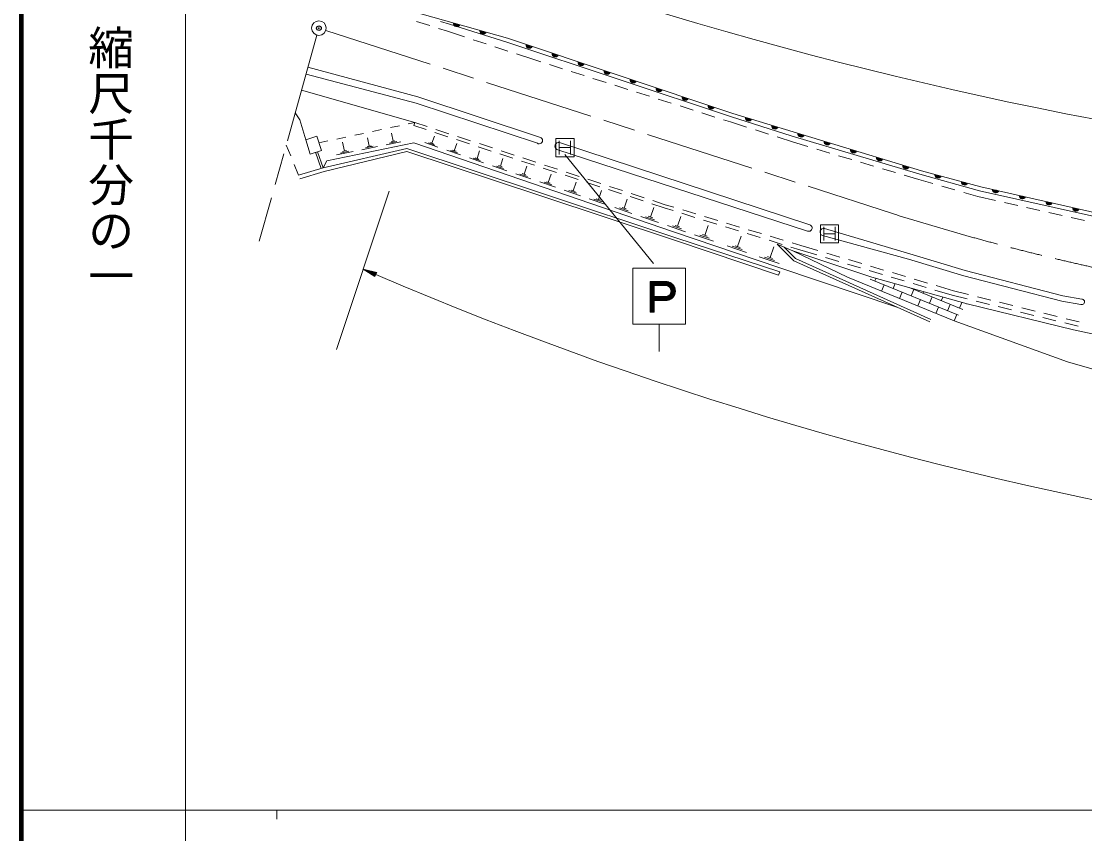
# Model space of a CAD drawing. Units: millimetres, scale not verified. Extents: x 40000 to 680000, y 20000 to 380000.
# Drawn here: x 40000 to 156444, y 202409 to 291382 of the extents above; entities that cross this region are included whole.
import ezdxf
from ezdxf.enums import TextEntityAlignment as Align

# ---------------------------------------------------------------- set-up
doc = ezdxf.new("R2010")
doc.units = ezdxf.units.MM
doc.header["$LTSCALE"] = 1000
doc.header["$PDMODE"] = 32
doc.header["$PDSIZE"] = 500
doc.linetypes.add('CHAIN', pattern=[18.5, 12, -1.5, 3.5, -1.5])
for name, color, linetype, lineweight in [('M-BGD', 7, 'Continuous', 13), ('M-BMK', 2, 'CHAIN', 13), ('M-BMK-SRVR', 3, 'Continuous', 13), ('M-STR-HTXT', 7, 'Continuous', 13), ('M-STR-STRC', 7, 'Continuous', 13), ('M-STR-STRD', 7, 'Continuous', 13), ('M-TTL', 2, 'Continuous', 140), ('M-TTL-BAND', 7, 'Continuous', 13)]:
    doc.layers.add(name, color=color, linetype=linetype, lineweight=lineweight)
doc.layers.add('M-OTRS', color=6, linetype='Continuous')
doc.styles.add('@ＭＳ ゴシック', font='')
doc.styles.get('@ＭＳ ゴシック').set_extended_font_data('@MS Gothic')

msp = doc.modelspace()

# ---------------------------------------------------------------- linework, layer by layer
at = {"layer": 'M-BGD'}
for p, q in [((84720, 290908), (83290, 291361)), ((85916, 291358), (86892, 291048)), ((86657, 290294), (85673, 290606)), ((88542, 289675), (86657, 290294)), ((90918, 288896), (89492, 289363)), ((93293, 288116), (91868, 288584)), ((96129, 287185), (94243, 287804)), ((96877, 286948), (96129, 287185)), ((99260, 286191), (97831, 286645)), ((101643, 285435), (100213, 285889)), ((104026, 284679), (102596, 285132)), ((106409, 283922), (104979, 284376)), ((83097, 280299), (70690, 283831)), ((108792, 283166), (107362, 283620)), ((111175, 282410), (109745, 282864)), ((113557, 281653), (112128, 282107)), ((115940, 280897), (114511, 281351)), ((78468, 279316), (79447, 279524)), ((80425, 279732), (81403, 279939)), ((82381, 280147), (83097, 280299)), ((83097, 280299), (82971, 279963)), ((82971, 279963), (84338, 279514)), ((83097, 280299), (84455, 279853)), ((85405, 279541), (86830, 279073)), ((117642, 280357), (116893, 280595)), ((119425, 279783), (117642, 280357)), ((121805, 279018), (120377, 279477)), ((74556, 278484), (75534, 278692)), ((76512, 278900), (77490, 279108)), ((78092, 277712), (77903, 278631)), ((80709, 278239), (80530, 279111)), ((84972, 278034), (85235, 278804)), ((85288, 279202), (86713, 278733)), ((87663, 278421), (89088, 277953)), ((87780, 278761), (89206, 278293)), ((124540, 278138), (122757, 278711)), ((69010, 277824), (69500, 276637)), ((72599, 278068), (73578, 278276)), ((75866, 277140), (74959, 276953)), ((75614, 277214), (75161, 277121)), ((75387, 277167), (75188, 278135)), ((79001, 277660), (77278, 277305)), ((78547, 277686), (77685, 277508)), ((78308, 277756), (77877, 277668)), ((81572, 278189), (79937, 277852)), ((81140, 278214), (80323, 278045)), ((80914, 278281), (80505, 278197)), ((85628, 277595), (84183, 278088)), ((85300, 277814), (84578, 278061)), ((85152, 277972), (84791, 278095)), ((88094, 276753), (86600, 277263)), ((87755, 276980), (87007, 277235)), ((87602, 277144), (87228, 277271)), ((87415, 277207), (87687, 278004)), ((89910, 276364), (90191, 277188)), ((90038, 277641), (91463, 277172)), ((90156, 277981), (91581, 277513)), ((92531, 277201), (93956, 276733)), ((126140, 277661), (124540, 278138)), ((128536, 276948), (127098, 277376)), ((72836, 275261), (72224, 277030)), ((73046, 275324), (72434, 277094)), ((76344, 277112), (74530, 276739)), ((90612, 275894), (89066, 276421)), ((90261, 276129), (89488, 276392)), ((90103, 276298), (89716, 276429)), ((92413, 276860), (93838, 276392)), ((92456, 275502), (92747, 276354)), ((94788, 276079), (96213, 275611)), ((94906, 276421), (96331, 275953)), ((130932, 276235), (129494, 276663)), ((69882, 275713), (70372, 274526)), ((93182, 275016), (91585, 275562)), ((92819, 275259), (92020, 275532)), ((92656, 275434), (92256, 275570)), ((95056, 274623), (95357, 275503)), ((97163, 275299), (98588, 274831)), ((97281, 275641), (98706, 275172)), ((99656, 274860), (101081, 274392)), ((133328, 275522), (131890, 275950)), ((135724, 274808), (134286, 275236)), ((95807, 274121), (94155, 274684)), ((95431, 274372), (94606, 274653)), ((95263, 274552), (94850, 274693)), ((98486, 273206), (96780, 273788)), ((98098, 273466), (97245, 273757)), ((97924, 273652), (97497, 273798)), ((97710, 273725), (98021, 274634)), ((99538, 274518), (100963, 274050)), ((100420, 272808), (100741, 273747)), ((101913, 273738), (103338, 273269)), ((102031, 274080), (103457, 273612)), ((138282, 274047), (136683, 274523)), ((139828, 273603), (138282, 274047)), ((101221, 272273), (99460, 272874)), ((100820, 272541), (99940, 272841)), ((100640, 272733), (100200, 272883)), ((103187, 271872), (103518, 272842)), ((104288, 272957), (105713, 272489)), ((104407, 273300), (105832, 272832)), ((106782, 272520), (108207, 272052)), ((142231, 272912), (140789, 273326)), ((144737, 272191), (143192, 272636)), ((104013, 271320), (102195, 271940)), ((103600, 271596), (102691, 271906)), ((103414, 271795), (102960, 271950)), ((106011, 270917), (106353, 271917)), ((106663, 272177), (108088, 271708)), ((109038, 271396), (110405, 270947)), ((109157, 271740), (110516, 271294)), ((146665, 271760), (144737, 272191)), ((149105, 271214), (147641, 271542)), ((106864, 270347), (104988, 270987)), ((106437, 270632), (105500, 270952)), ((106246, 270837), (105777, 270997)), ((108895, 269942), (109247, 270973)), ((110405, 270947), (111370, 270648)), ((110516, 271294), (111467, 271008)), ((112325, 270352), (113758, 269909)), ((112424, 270720), (113861, 270288)), ((151545, 270668), (150081, 270996)), ((153984, 270123), (152521, 270450)), ((109774, 269354), (107839, 270014)), ((109334, 269648), (108367, 269978)), ((109137, 269859), (108653, 270024)), ((112745, 268340), (110750, 269020)), ((112088, 268861), (111589, 269031)), ((111838, 268946), (112202, 270010)), ((114714, 269613), (116146, 269170)), ((114819, 270000), (116255, 269568)), ((114844, 267929), (115218, 269026)), ((117213, 269280), (118649, 268848)), ((156424, 269577), (154960, 269904)), ((112292, 268643), (111294, 268983)), ((115778, 267304), (113722, 268006)), ((115311, 267617), (114283, 267968)), ((115101, 267842), (114587, 268017)), ((117102, 268874), (118535, 268430)), ((118437, 266714), (118825, 267850)), ((119490, 268135), (120923, 267691)), ((119607, 268560), (121043, 268128)), ((122001, 267840), (123437, 267409)), ((119405, 266067), (117275, 266793)), ((118921, 266390), (117856, 266754)), ((118703, 266623), (118171, 266805)), ((121878, 267396), (123311, 266952)), ((121992, 265512), (122394, 266688)), ((124465, 266246), (122762, 266986)), ((124266, 266656), (125231, 266358)), ((124395, 267121), (125346, 266835)), ((125346, 266835), (127233, 266274)), ((122994, 264841), (120789, 265594)), ((122493, 265177), (121391, 265553)), ((122268, 265418), (121716, 265606)), ((125231, 266358), (127105, 265799)), ((128063, 265513), (129501, 265084)), ((128192, 265989), (129630, 265562)), ((130459, 264798), (131896, 264369)), ((130588, 265277), (132026, 264850)), ((132985, 264565), (134423, 264138)), ((123054, 263950), (122929, 263566)), ((132855, 264083), (134292, 263654)), ((133479, 262942), (133598, 263233)), ((135250, 263368), (136688, 262939)), ((135381, 263853), (136819, 263426)), ((142613, 259194), (132955, 263156)), ((134189, 261840), (134473, 262534)), ((135468, 262126), (135682, 262648)), ((143081, 259813), (137228, 262214)), ((137457, 261309), (137742, 262003)), ((137646, 262653), (139083, 262224)), ((137778, 263141), (139216, 262714)), ((140174, 262429), (142061, 261868)), ((136178, 261024), (136462, 261717)), ((138167, 260208), (138452, 260901)), ((138736, 261595), (138808, 261770)), ((139446, 260493), (139731, 261187)), ((140042, 261938), (141915, 261379)), ((140725, 260779), (140892, 261185)), ((141915, 261379), (143584, 260969)), ((142061, 261868), (143719, 261457)), ((144690, 261217), (146146, 260856)), ((140156, 259392), (140441, 260085)), ((141435, 259677), (141720, 260371)), ((142714, 259963), (142976, 260600)), ((143548, 260432), (143493, 260455)), ((144555, 260730), (146011, 260372)), ((146982, 260133), (148439, 259775)), ((147116, 260615), (148572, 260255)), ((149543, 260014), (150999, 259653)), ((142145, 258575), (142430, 259269)), ((149410, 259536), (150867, 259178)), ((151838, 258940), (153294, 258581)), ((151970, 259413), (153425, 259052)), ((154396, 258811), (155852, 258451)), ((154265, 258343), (155722, 257984))]:
    msp.add_line(p, q, dxfattribs=at)
for points in [[(79222, 293487), (93233, 289518), (117913, 281282), (138575, 274986), (145071, 273268), (165855, 268524), (176696, 266307), (186362, 264821), (193500, 264023), (202457, 263624), (206647, 264422), (212256, 266041)], [(232064, 263713), (232067, 262723), (225490, 262976), (212112, 265666), (206673, 264112), (202419, 263199), (193421, 263668), (186317, 264486), (176557, 265971), (165672, 268183), (144921, 272809), (138404, 274638), (124307, 278821), (117760, 280905), (93153, 289090), (86892, 291048)], [(70001, 281365), (70517, 280580), (71142, 278416)], [(70372, 274526), (73046, 275324), (82230, 277463), (96966, 272571), (111657, 267657), (123054, 263950)], [(70487, 274139), (73150, 274933), (82200, 277136), (96875, 272258), (111533, 267400), (122929, 263566)], [(135888, 260062), (122933, 264431), (111407, 268329), (82989, 278073), (73445, 276107), (73046, 275324)], [(122762, 266986), (124595, 265154), (139466, 258450)], [(123543, 266647), (124775, 265415), (139594, 258735)], [(222355, 244479), (219860, 244387), (193257, 245883), (180554, 247879), (162696, 251736), (154549, 254097), (142145, 258575), (130473, 263364), (124465, 266246)], [(124465, 266246), (133133, 263364), (143553, 260438), (155214, 257600), (172794, 253831), (182527, 252457), (201593, 250883), (210970, 250373), (221808, 250059)]]:
    msp.add_lwpolyline(points, dxfattribs=at)
msp.add_lwpolyline([(72378, 278794), (72857, 277224), (71622, 276846), (71142, 278416)], close=True, dxfattribs=at)
for centre, radius, start, end in [((87685, 291146), 354, 172.98381, 335.38899), ((87685, 291146), 283, 175.20785, 333.16495), ((87685, 291146), 212, 178.95418, 329.41862), ((87685, 291146), 142, 186.66591, 321.7069), ((87685, 291146), 100, 196.98357, 311.38923), ((87685, 291146), 100, 196.98357, 311.38923), ((90572, 290328), 354, 172.98381, 335.38899), ((90572, 290328), 283, 175.20785, 333.16495), ((90572, 290328), 212, 178.95418, 329.41862), ((90572, 290328), 142, 186.66591, 321.7069), ((90572, 290328), 100, 196.98357, 311.38923), ((90572, 290328), 100, 196.98357, 311.38923), ((95630, 288775), 354, 170.34316, 332.74834), ((95630, 288775), 283, 172.5672, 330.5243), ((95630, 288775), 212, 176.31353, 326.77798), ((95630, 288775), 142, 184.02526, 319.06625), ((95630, 288775), 100, 194.34292, 308.74858), ((95630, 288775), 100, 194.34292, 308.74858), ((98476, 287826), 354, 170.34316, 332.74834), ((98476, 287826), 283, 172.5672, 330.5243), ((98476, 287826), 212, 176.31353, 326.77798), ((98476, 287826), 142, 184.02526, 319.06625), ((98476, 287826), 100, 194.34292, 308.74858), ((98476, 287826), 100, 194.34292, 308.74858), ((101322, 286876), 354, 170.34316, 332.74834), ((101322, 286876), 283, 172.5672, 330.5243), ((101322, 286876), 212, 176.31353, 326.77798), ((101322, 286876), 142, 184.02526, 319.06625), ((101322, 286876), 100, 194.34292, 308.74858), ((101322, 286876), 100, 194.34292, 308.74858), ((104167, 285927), 354, 170.34316, 332.74834), ((104167, 285927), 283, 172.5672, 330.5243), ((104167, 285927), 212, 176.31353, 326.77798), ((104167, 285927), 142, 184.02526, 319.06625), ((104167, 285927), 100, 194.34292, 308.74858), ((104167, 285927), 100, 194.34292, 308.74858), ((107013, 284977), 354, 170.34316, 332.74834), ((107013, 284977), 283, 172.5672, 330.5243), ((107013, 284977), 212, 176.31353, 326.77798), ((107013, 284977), 142, 184.02526, 319.06625), ((107013, 284977), 100, 194.34292, 308.74858), ((107013, 284977), 100, 194.34292, 308.74858), ((109859, 284027), 354, 170.34316, 332.74834), ((109859, 284027), 283, 172.5672, 330.5243), ((109859, 284027), 212, 176.31353, 326.77798), ((109859, 284027), 142, 184.02526, 319.06625), ((109859, 284027), 100, 194.34292, 308.74858), ((109859, 284027), 100, 194.34292, 308.74858), ((112704, 283078), 354, 170.34316, 332.74834), ((112704, 283078), 283, 172.5672, 330.5243), ((112704, 283078), 212, 176.31353, 326.77798), ((112704, 283078), 142, 184.02526, 319.06625), ((112704, 283078), 100, 194.34292, 308.74858), ((112704, 283078), 100, 194.34292, 308.74858), ((115550, 282128), 354, 170.34316, 332.74834), ((115550, 282128), 283, 172.5672, 330.5243), ((115550, 282128), 212, 176.31353, 326.77798), ((115550, 282128), 142, 184.02526, 319.06625), ((115550, 282128), 100, 194.34292, 308.74858), ((115550, 282128), 100, 194.34292, 308.74858), ((119651, 280809), 354, 171.85033, 334.25551), ((119651, 280809), 283, 174.07437, 332.03147), ((119651, 280809), 212, 177.82069, 328.28514), ((119651, 280809), 142, 185.53242, 320.57341), ((119651, 280809), 100, 195.85009, 310.25575), ((119651, 280809), 100, 195.85009, 310.25575), ((122521, 279935), 354, 171.85033, 334.25551), ((122521, 279935), 283, 174.07437, 332.03147), ((122521, 279935), 212, 177.82069, 328.28514), ((122521, 279935), 142, 185.53242, 320.57341), ((122521, 279935), 100, 195.85009, 310.25575), ((122521, 279935), 100, 195.85009, 310.25575), ((125390, 279061), 354, 171.85033, 334.25551), ((125390, 279061), 283, 174.07437, 332.03147), ((125390, 279061), 212, 177.82069, 328.28514), ((125390, 279061), 142, 185.53242, 320.57341), ((125390, 279061), 100, 195.85009, 310.25575), ((125390, 279061), 100, 195.85009, 310.25575), ((128260, 278186), 354, 171.85033, 334.25551), ((128260, 278186), 283, 174.07437, 332.03147), ((128260, 278186), 212, 177.82069, 328.28514), ((128260, 278186), 142, 185.53242, 320.57341), ((128260, 278186), 100, 195.85009, 310.25575), ((128260, 278186), 100, 195.85009, 310.25575), ((131130, 277312), 354, 171.85033, 334.25551), ((131130, 277312), 283, 174.07437, 332.03147), ((131130, 277312), 212, 177.82069, 328.28514), ((131130, 277312), 142, 185.53242, 320.57341), ((131130, 277312), 100, 195.85009, 310.25575), ((131130, 277312), 100, 195.85009, 310.25575), ((133999, 276437), 354, 171.85033, 334.25551), ((133999, 276437), 283, 174.07437, 332.03147), ((133999, 276437), 212, 177.82069, 328.28514), ((133999, 276437), 142, 185.53242, 320.57341), ((133999, 276437), 100, 195.85009, 310.25575), ((133999, 276437), 100, 195.85009, 310.25575), ((136869, 275563), 354, 171.85033, 334.25551), ((136869, 275563), 283, 174.07437, 332.03147), ((136869, 275563), 212, 177.82069, 328.28514), ((136869, 275563), 142, 185.53242, 320.57341), ((136869, 275563), 100, 195.85009, 310.25575), ((136869, 275563), 100, 195.85009, 310.25575), ((140387, 274563), 354, 173.98168, 336.38686), ((140387, 274563), 283, 176.20572, 334.16282), ((140387, 274563), 212, 179.95205, 330.41649), ((140387, 274563), 142, 187.66378, 322.70476), ((140387, 274563), 100, 197.98144, 312.3871), ((140387, 274563), 100, 197.98144, 312.3871), ((143287, 273796), 354, 173.98168, 336.38686), ((143287, 273796), 283, 176.20572, 334.16282), ((143287, 273796), 212, 179.95205, 330.41649), ((143287, 273796), 142, 187.66378, 322.70476), ((143287, 273796), 100, 197.98144, 312.3871), ((143287, 273796), 100, 197.98144, 312.3871), ((146701, 272952), 354, 175.939, 338.34418), ((146701, 272952), 283, 178.16304, 336.12014), ((146701, 272952), 212, 181.90937, 332.37382), ((146701, 272952), 142, 189.6211, 324.66209), ((146701, 272952), 100, 199.93876, 314.34443), ((146701, 272952), 100, 199.93876, 314.34443), ((149625, 272284), 354, 175.939, 338.34418), ((149625, 272284), 283, 178.16304, 336.12014), ((149625, 272284), 212, 181.90937, 332.37382), ((149625, 272284), 142, 189.6211, 324.66209), ((149625, 272284), 100, 199.93876, 314.34443), ((149625, 272284), 100, 199.93876, 314.34443), ((152550, 271616), 354, 175.939, 338.34418), ((152550, 271616), 283, 178.16304, 336.12014), ((152550, 271616), 212, 181.90937, 332.37382), ((152550, 271616), 142, 189.6211, 324.66209), ((152550, 271616), 100, 199.93876, 314.34443), ((152550, 271616), 100, 199.93876, 314.34443), ((155475, 270949), 354, 175.939, 338.34418), ((155475, 270949), 283, 178.16304, 336.12014), ((155475, 270949), 212, 181.90937, 332.37382), ((155475, 270949), 142, 189.6211, 324.66209), ((155475, 270949), 100, 199.93876, 314.34443), ((155475, 270949), 100, 199.93876, 314.34443)]:
    msp.add_arc(centre, radius, start, end, dxfattribs=at)
at = {"layer": 'M-BMK'}
for p, q in [((73353, 290386), (135386, 270322)), ((72377, 289862), (66066, 267294))]:
    msp.add_line(p, q, dxfattribs=at)
msp.add_arc((213130, 516389), 258056, 252.46622, 259.8001, dxfattribs=at)
at = {"layer": 'M-BMK-SRVR'}
msp.add_circle((72592, 290632), 800, dxfattribs=at)
at = {"layer": 'M-OTRS'}
msp.add_point((72592, 290632), dxfattribs=at)
at = {"layer": 'M-STR-HTXT'}
for p, q in [((80276, 272786), (74523, 255452)), ((77443, 264249), (78721, 263424)), ((77443, 264249), (78919, 263883)), ((77443, 264249), (78820, 263653)), ((78800, 263607), (77699, 264084)), ((78840, 263699), (77738, 264176)), ((77954, 263919), (78780, 263561)), ((78033, 264102), (78859, 263745)), ((78760, 263516), (78210, 263754)), ((78879, 263791), (78329, 264029)), ((78465, 263589), (78740, 263470)), ((78624, 263956), (78899, 263837)), ((78721, 263424), (78919, 263883))]:
    msp.add_line(p, q, dxfattribs=at)
for centre, radius, start, end in [((242970, 728910), 456336, 248.77329, 274.43804), ((240725, 641694), 411249, 246.81579, 275.83121)]:
    msp.add_arc(centre, radius, start, end, dxfattribs=at)
at = {"layer": 'M-STR-STRC'}
for p, q in [((98527, 276546), (98527, 278546)), ((98527, 278546), (100527, 278546)), ((100527, 278546), (100527, 276546)), ((98902, 278296), (98902, 276796)), ((98902, 277546), (100152, 277546)), ((100152, 278296), (100152, 276796)), ((100527, 276546), (98527, 276546)), ((109210, 264853), (99523, 276804)), ((127495, 267107), (127495, 269107)), ((127495, 269107), (129495, 269107)), ((129495, 269107), (129495, 267107)), ((127870, 268857), (127870, 267357)), ((127870, 268107), (129120, 268107)), ((129120, 268857), (129120, 267357)), ((129495, 267107), (127495, 267107)), ((106981, 264340), (106981, 258229)), ((112715, 264340), (106981, 264340)), ((112715, 258229), (112715, 264340)), ((109284, 262440), (108843, 262881)), ((108843, 262740), (108984, 262881)), ((108843, 262598), (109125, 262881)), ((108843, 262457), (109267, 262881)), ((108843, 262316), (109408, 262881)), ((108843, 262174), (109550, 262881)), ((108843, 262033), (109691, 262881)), ((109284, 262298), (108843, 262740)), ((109284, 262157), (108843, 262598)), ((109284, 262015), (108843, 262457)), ((108843, 261891), (109284, 262333)), ((109284, 261874), (108843, 262316)), ((108843, 261750), (109284, 262192)), ((109284, 261732), (108843, 262174)), ((108843, 261608), (109284, 262050)), ((109284, 261591), (108843, 262033)), ((109417, 262448), (108984, 262881)), ((109558, 262448), (109125, 262881)), ((109700, 262448), (109267, 262881)), ((109400, 262448), (109833, 262881)), ((109841, 262448), (109408, 262881)), ((109541, 262448), (109974, 262881)), ((109983, 262448), (109550, 262881)), ((109682, 262448), (110115, 262881)), ((110124, 262448), (109691, 262881)), ((109824, 262448), (110257, 262881)), ((110266, 262448), (109833, 262881)), ((109965, 262448), (110398, 262881)), ((110407, 262448), (109974, 262881)), ((110107, 262448), (110540, 262881)), ((110548, 262448), (110115, 262881)), ((110248, 262448), (110681, 262881)), ((110710, 262428), (110257, 262881)), ((110390, 262448), (110802, 262861)), ((111608, 261672), (110398, 262881)), ((110531, 262448), (110912, 262829)), ((111620, 261801), (110540, 262881)), ((110665, 262441), (111013, 262789)), ((111614, 261948), (110681, 262881)), ((110771, 262405), (111105, 262740)), ((111580, 262124), (110857, 262847)), ((110863, 262356), (111190, 262683)), ((110942, 262294), (111268, 262620)), ((111010, 262220), (111340, 262550)), ((111066, 262135), (111404, 262473)), ((111093, 261596), (111589, 262092)), ((111472, 262373), (111106, 262739)), ((111110, 262037), (111462, 262390)), ((111583, 261555), (111114, 262024)), ((111137, 261923), (111513, 262299)), ((111140, 261785), (111555, 262200)), ((108843, 261467), (109284, 261909)), ((109284, 261450), (108843, 261891)), ((108843, 261326), (109284, 261767)), ((109284, 261308), (108843, 261750)), ((108843, 261184), (109284, 261626)), ((109664, 260787), (108843, 261608)), ((108843, 261043), (109284, 261484)), ((109523, 260787), (108843, 261467)), ((108843, 260901), (109284, 261343)), ((109381, 260787), (108843, 261326)), ((108843, 260760), (109311, 261228)), ((108843, 260618), (109452, 261228)), ((108843, 260477), (109594, 261228)), ((109284, 260742), (108843, 261184)), ((109284, 260601), (108843, 261043)), ((109284, 260460), (108843, 260901)), ((109294, 260787), (109735, 261228)), ((109805, 260787), (109364, 261228)), ((109435, 260787), (109877, 261228)), ((109947, 260787), (109506, 261228)), ((109577, 260787), (110018, 261228)), ((110088, 260787), (109647, 261228)), ((109718, 260787), (110159, 261228)), ((110230, 260787), (109788, 261228)), ((109860, 260787), (110301, 261228)), ((110371, 260787), (109930, 261228)), ((110001, 260787), (110442, 261228)), ((110513, 260787), (110071, 261228)), ((110143, 260787), (110584, 261228)), ((110654, 260787), (110213, 261228)), ((110284, 260787), (110766, 261269)), ((110780, 260803), (110354, 261228)), ((110425, 260787), (111611, 261973)), ((110892, 260832), (110496, 261228)), ((110567, 260787), (111621, 261841)), ((110994, 260871), (110635, 261230)), ((110712, 260791), (111611, 261689)), ((111088, 260919), (110746, 261261)), ((111175, 260974), (110841, 261307)), ((110896, 260834), (111568, 261505)), ((111254, 261036), (110923, 261366)), ((111327, 261104), (110994, 261437)), ((111393, 261180), (111054, 261519)), ((111452, 261262), (111100, 261614)), ((111504, 261352), (111132, 261724)), ((111548, 261449), (111142, 261854)), ((111185, 260981), (111420, 261216)), ((108843, 260336), (109284, 260777)), ((109284, 260318), (108843, 260760)), ((108843, 260194), (109284, 260636)), ((109284, 260177), (108843, 260618)), ((108843, 260053), (109284, 260495)), ((109284, 260035), (108843, 260477)), ((108843, 259911), (109284, 260353)), ((109284, 259894), (108843, 260336)), ((108843, 259770), (109284, 260212)), ((109284, 259752), (108843, 260194)), ((108843, 259629), (109284, 260070)), ((109284, 259611), (108843, 260053)), ((109214, 259540), (108843, 259911)), ((109073, 259540), (108843, 259770)), ((108895, 259540), (109284, 259929)), ((109037, 259540), (109284, 259787)), ((108931, 259540), (108843, 259629)), ((109178, 259540), (109284, 259646)), ((106981, 258229), (112715, 258229)), ((109848, 258229), (109848, 255218))]:
    msp.add_line(p, q, dxfattribs=at)
for points in [[(110680, 262881), (108843, 262881), (108843, 259540), (109284, 259540), (109284, 260787), (110680, 260787)], [(110626, 261228), (109284, 261228), (109284, 262448), (110626, 262448)]]:
    msp.add_lwpolyline(points, dxfattribs=at)
for centre, radius, start, end in [((110524, 261838), 619, 279.54386, 80.45614), ((110567, 261834), 1053, 276.151, 83.849)]:
    msp.add_arc(centre, radius, start, end, dxfattribs=at)
at = {"layer": 'M-STR-STRD'}
for p, q in [((98655, 277348), (126096, 268403)), ((98921, 278095), (126341, 269078))]:
    msp.add_line(p, q, dxfattribs=at)
for points in [[(71177, 285574), (83223, 282423), (96508, 278022)], [(71392, 286342), (83421, 283093), (96728, 278686)], [(127718, 267924), (137133, 265320), (143188, 263499), (153925, 260726), (156019, 260367)], [(127963, 268683), (137307, 265901), (143352, 264083), (154052, 261320), (156121, 260965)]]:
    msp.add_lwpolyline(points, dxfattribs=at)
for centre, radius, start, end in [((96710, 278323), 363, 236.10799, 87.23737), ((98833, 277706), 400, 77.26204, 243.49895), ((126236, 268734), 359, 247.09744, 73.04832), ((127871, 268294), 400, 76.80004, 247.46792), ((156119, 260658), 307, 250.95889, 89.58595)]:
    msp.add_arc(centre, radius, start, end, dxfattribs=at)
at = {"layer": 'M-TTL'}
msp.add_line((40000, 380000), (40000, 20000), dxfattribs=at)
at = {"layer": 'M-TTL-BAND'}
for p, q in [((58000, 370000), (58000, 20000)), ((40000, 205000), (579000, 205000)), ((68000, 205000), (68000, 204000))]:
    msp.add_line(p, q, dxfattribs=at)

# ---------------------------------------------------------------- texts
at = {"layer": 'M-TTL-BAND', "style": '@ＭＳ ゴシック'}
msp.add_text('縮尺千分の一', height=3666, rotation=270, dxfattribs=at).set_placement((49777, 261030), align=Align.MIDDLE_RIGHT)

doc.saveas('drawing.dxf')
